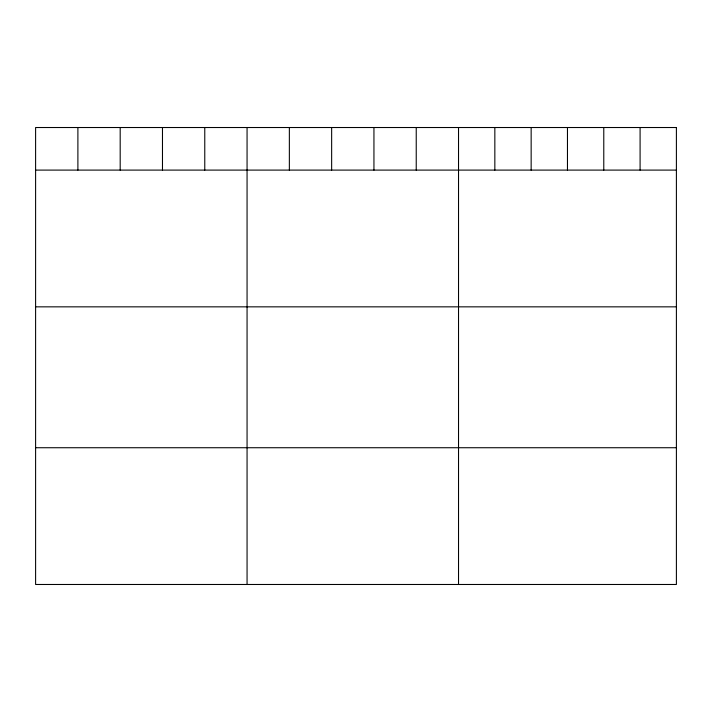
<?xml version="1.0" encoding="UTF-8"?>
<svg xmlns="http://www.w3.org/2000/svg" width="712" height="712" viewBox="0 0 712 712"><rect width="100%" height="100%" fill="white"/><g stroke="black" fill="none" stroke-linecap="round" stroke-linejoin="round"><path stroke-width="1.07" d="M35.6 170.097L676.4 170.097M35.6 306.845L676.4 306.845M35.6 447.732L676.4 447.732M640.088 127.519L640.088 170.097M603.776 127.519L603.776 170.097M567.464 127.519L567.464 170.097M531.152 127.519L531.152 170.097M494.84 127.519L494.84 170.097M458.528 127.519L458.528 584.481M416.235 127.519L416.235 170.097M373.942 127.519L373.942 170.097M331.65 127.519L331.65 170.097M289.357 127.519L289.357 170.097M247.064 127.519L247.064 584.481M204.771 127.519L204.771 170.097M162.478 127.519L162.478 170.097M120.186 127.519L120.186 170.097M77.893 127.519L77.893 170.097M676.4 127.519L35.6 127.519L35.6 584.481L676.4 584.481L676.4 127.519"/></g></svg>
